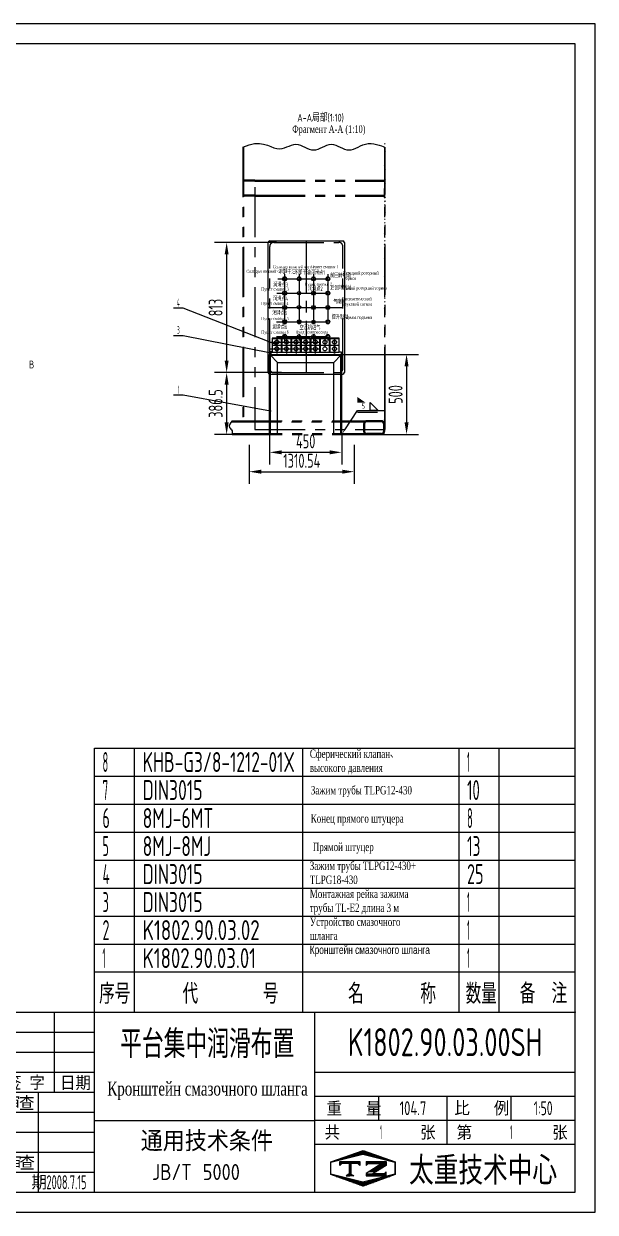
# Model space of a CAD drawing. Header units: millimetres. Extents: x 0 to 21000, y 0 to 14850.
# Drawn here: x 13867 to 21000, y 0 to 14850 of the extents above; entities that cross this region are included whole.
import ezdxf
from ezdxf.enums import TextEntityAlignment as Align

# ---------------------------------------------------------------- set-up
doc = ezdxf.new("R2010")
doc.units = ezdxf.units.MM
doc.header["$LTSCALE"] = 500
for name, pattern in [('F', [0.75, 0.5, -0.25]), ('G', [2, 1.25, -0.25, 0.25, -0.25]), ('K', [2.5, 1.25, -0.25, 0.25, -0.25, 0.25, -0.25])]:
    doc.linetypes.add(name, pattern=pattern)
for name, color, linetype in [('01', 7, 'Continuous'), ('02', 1, 'Continuous'), ('04', 2, 'F'), ('05', 4, 'G'), ('07', 6, 'K'), ('08', 1, 'Continuous'), ('11', 3, 'Continuous'), ('13', 3, 'Continuous'), ('THICK', 7, 'Continuous')]:
    doc.layers.add(name, color=color, linetype=linetype)
doc.styles.add('HZLIB', font='TXT', dxfattribs={"width": 0.8, "bigfont": 'hztxt.shx'})
doc.styles.get("Standard").update_dxf_attribs({"font": 'isocp', "width": 0.707, "bigfont": 'intecad.shx'})
doc.dimstyles.new('INTE', dxfattribs={"dimscale": 50, "dimtxt": 3.5, "dimasz": 3, "dimexe": 3, "dimexo": 0, "dimgap": 1, "dimtad": 1, "dimdsep": 46, "dimtxsty": 'Standard', "dimcen": 0, "dimclrd": 1, "dimclre": 1, "dimclrt": 3, "dimaunit": 1, "dimadec": 0, "dimazin": 0, "dimtfac": 1, "dimtmove": 0, "dimatfit": 0, "dimfxl": 1, "dimarcsym": 0})

# ---------------------------------------------------------------- blocks, each defined once
blk = doc.blocks.new('*D48')
at = {"layer": '08', "color": 1, "lineweight": -2}
for p, q in [((17082, 10491), (16249, 10491)), ((16399, 10341), (16399, 9868)), ((16936, 9718), (16249, 9718))]:
    blk.add_line(p, q, dxfattribs=at)
at = {"layer": '08', "color": 1}
for points in [[(16374, 10341), (16424, 10341), (16399, 10491)], [(16374, 9868), (16424, 9868), (16399, 9718)]]:
    blk.add_solid(points, dxfattribs=at)
at = {"layer": 'Defpoints', "color": 0}
for p in [(17082, 10491), (16399, 9718), (16936, 9718)]:
    blk.add_point(p, dxfattribs=at)
at = {"layer": '08', "color": 3, "insert": (16261, 10105), "char_height": 175, "attachment_point": 5, "rotation": 90}
blk.add_mtext('386.5', dxfattribs=at)
blk = doc.blocks.new('*D49')
at = {"layer": '08', "color": 1, "lineweight": -2}
for p, q in [((17020, 12117), (16249, 12117)), ((16399, 11967), (16399, 10641)), ((17082, 10491), (16249, 10491))]:
    blk.add_line(p, q, dxfattribs=at)
at = {"layer": '08', "color": 1}
for points in [[(16374, 11967), (16424, 11967), (16399, 12117)], [(16374, 10641), (16424, 10641), (16399, 10491)]]:
    blk.add_solid(points, dxfattribs=at)
at = {"layer": 'Defpoints', "color": 0}
for p in [(17020, 12117), (16399, 10491), (17082, 10491)]:
    blk.add_point(p, dxfattribs=at)
at = {"layer": '08', "color": 3, "insert": (16261, 11304), "char_height": 175, "attachment_point": 5, "rotation": 90}
blk.add_mtext('813', dxfattribs=at)
blk = doc.blocks.new('*D50')
at = {"layer": '08', "color": 1, "lineweight": -2}
for p, q in [((16681, 9589), (16681, 9103)), ((17992, 9589), (17992, 9103)), ((16831, 9253), (17842, 9253))]:
    blk.add_line(p, q, dxfattribs=at)
at = {"layer": '08', "color": 1}
for points in [[(16831, 9278), (16831, 9228), (16681, 9253)], [(17842, 9278), (17842, 9228), (17992, 9253)]]:
    blk.add_solid(points, dxfattribs=at)
at = {"layer": 'Defpoints', "color": 0}
for p in [(16681, 9589), (17992, 9589), (17992, 9253)]:
    blk.add_point(p, dxfattribs=at)
at = {"layer": '08', "color": 3, "insert": (17337, 9390), "char_height": 175, "attachment_point": 5}
blk.add_mtext('1310.54', dxfattribs=at)
blk = doc.blocks.new('*D53')
at = {"layer": '08', "color": 1, "lineweight": -2}
for p, q in [((17836, 10718), (18795, 10718)), ((18645, 10568), (18645, 9868)), ((17836, 9718), (18795, 9718))]:
    blk.add_line(p, q, dxfattribs=at)
at = {"layer": '08', "color": 1}
for points in [[(18620, 10568), (18670, 10568), (18645, 10718)], [(18620, 9868), (18670, 9868), (18645, 9718)]]:
    blk.add_solid(points, dxfattribs=at)
at = {"layer": 'Defpoints', "color": 0}
for p in [(17836, 10718), (17836, 9718), (18645, 9718)]:
    blk.add_point(p, dxfattribs=at)
at = {"layer": '08', "color": 3, "insert": (18508, 10218), "char_height": 175, "attachment_point": 5, "rotation": 90}
blk.add_mtext('500', dxfattribs=at)
blk = doc.blocks.new('*D54')
at = {"layer": '08', "color": 1, "lineweight": -2}
for p, q in [((16936, 9718), (16936, 9345)), ((17836, 9718), (17836, 9345)), ((17686, 9495), (17086, 9495))]:
    blk.add_line(p, q, dxfattribs=at)
at = {"layer": '08', "color": 1}
for points in [[(17086, 9520), (17086, 9470), (16936, 9495)], [(17686, 9520), (17686, 9470), (17836, 9495)]]:
    blk.add_solid(points, dxfattribs=at)
at = {"layer": 'Defpoints', "color": 0}
for p in [(16936, 9718), (17836, 9718), (16936, 9495)]:
    blk.add_point(p, dxfattribs=at)
at = {"layer": '08', "color": 3, "insert": (17386, 9633), "char_height": 175, "attachment_point": 5}
blk.add_mtext('450', dxfattribs=at)
blk = doc.blocks.new('*U55', base_point=(14268, 6689))
at = {"layer": '01'}
blk.add_lwpolyline([(14624, 7087), (14724, 6987), (14624, 6987)], close=True, dxfattribs=at)
blk.add_solid([(14464, 7157), (14564, 7087), (14464, 6987), (14464, 7087)], dxfattribs=at)
at = {"layer": '02'}
blk.add_lwpolyline([(14306, 6748), (14464, 6987), (14814, 6987)], dxfattribs=at)
blk.add_lwpolyline([(14268, 6689, 0, 16, 0), (14306, 6748, 16, 16, 0)], format="xyseb", dxfattribs=at)
at = {"layer": '04'}
blk.add_line((14464, 6966), (14814, 6966), dxfattribs=at)
at = {"layer": '13', "width": 0.707}
blk.add_text('5', height=70, dxfattribs=at).set_placement((14518, 7010))
blk = doc.blocks.new('*X58')
at = {"color": 0}
for p, q in [((122.34, 4.5), (123.72, 4.5)), ((122.82, 4.8), (123.24, 4.8))]:
    blk.add_line(p, q, dxfattribs=at)
blk = doc.blocks.new('*X57')
at = {"color": 0}
for p, q in [((120.53, 7.8), (125.53, 7.8)), ((120.53, 7.5), (125.53, 7.5)), ((120.53, 7.2), (120.79, 7.2)), ((125.27, 7.2), (125.53, 7.2))]:
    blk.add_line(p, q, dxfattribs=at)
blk = doc.blocks.new('*X56')
at = {"color": 0}
for p, q in [((121.52, 9), (123.12, 9)), ((122.38, 9.3), (124.32, 9.3)), ((123.24, 9.6), (125.52, 9.6)), ((124.1, 9.9), (128.52, 9.9)), ((124.97, 10.2), (127.67, 10.2)), ((125.83, 10.5), (126.82, 10.5)), ((127.02, 9.6), (129.37, 9.6)), ((128.22, 9.3), (130.22, 9.3)), ((129.42, 9), (131.07, 9)), ((118.22, 7.8), (118.32, 7.8)), ((118.22, 7.5), (118.27, 7.5)), ((118.22, 7.2), (118.27, 7.2)), ((118.22, 6.9), (118.27, 6.9)), ((118.22, 6.6), (118.27, 6.6)), ((118.22, 6.3), (118.27, 6.3)), ((118.22, 6), (118.27, 6)), ((118.94, 8.1), (119.52, 8.1)), ((119.8, 8.4), (120.72, 8.4)), ((120.66, 8.7), (121.92, 8.7)), ((130.62, 8.7), (131.92, 8.7)), ((131.82, 8.4), (132.77, 8.4)), ((133.02, 8.1), (133.62, 8.1)), ((134.22, 7.8), (134.32, 7.8)), ((134.27, 7.5), (134.32, 7.5)), ((134.27, 7.2), (134.32, 7.2)), ((134.27, 6.9), (134.32, 6.9)), ((134.27, 6.6), (134.32, 6.6)), ((134.27, 6.3), (134.32, 6.3)), ((134.27, 6), (134.32, 6)), ((118.22, 5.7), (118.27, 5.7)), ((118.22, 5.4), (118.27, 5.4)), ((118.22, 5.1), (118.27, 5.1)), ((118.22, 4.8), (118.27, 4.8)), ((118.79, 4.5), (119.42, 4.5)), ((119.61, 4.2), (120.62, 4.2)), ((120.43, 3.9), (121.82, 3.9)), ((121.26, 3.6), (123.02, 3.6)), ((122.08, 3.3), (124.22, 3.3)), ((122.91, 3), (125.42, 3)), ((127.12, 3), (129.7, 3)), ((128.32, 3.3), (130.51, 3.3)), ((129.52, 3.6), (131.32, 3.6)), ((130.72, 3.9), (132.14, 3.9)), ((131.92, 4.2), (132.95, 4.2)), ((133.12, 4.5), (133.76, 4.5)), ((134.27, 5.7), (134.32, 5.7)), ((134.27, 5.4), (134.32, 5.4)), ((134.27, 5.1), (134.32, 5.1)), ((134.27, 4.8), (134.32, 4.8)), ((123.73, 2.7), (128.89, 2.7)), ((124.55, 2.4), (128.07, 2.4)), ((125.38, 2.1), (127.26, 2.1)), ((126.2, 1.8), (126.45, 1.8))]:
    blk.add_line(p, q, dxfattribs=at)
blk = doc.blocks.new('*X59')
at = {"color": 0}
for p, q in [((127.06, 7.8), (132.06, 7.8)), ((127.06, 7.5), (132.06, 7.5)), ((127.06, 7.2), (127.32, 7.2)), ((128.77, 6), (130.57, 6)), ((129.23, 6.3), (131.04, 6.3)), ((129.7, 6.6), (131.51, 6.6)), ((130.16, 6.9), (131.98, 6.9)), ((130.62, 7.2), (132.06, 7.2)), ((127.84, 5.4), (129.64, 5.4)), ((128.3, 5.7), (130.1, 5.7))]:
    blk.add_line(p, q, dxfattribs=at)
blk = doc.blocks.new('*X60')
at = {"color": 0}
for p, q in [((127.06, 4.8), (132.06, 4.8)), ((127.06, 4.5), (132.06, 4.5)), ((131.84, 5.1), (132.06, 5.1))]:
    blk.add_line(p, q, dxfattribs=at)
blk = doc.blocks.new('headb')
at = {"layer": 'THICK'}
for p, q in [((-180, 45), (-180, 0)), ((-180, 45), (0, 45)), ((-172, 44.98), (-172, 45)), ((-172, 25), (-172, 45)), ((-164, 0), (-164, 45)), ((-144, 25), (-144, 45)), ((-130, 25), (-130, 45)), ((-120, 0), (-120, 45)), ((-65, 0), (-65, 45)), ((0, 0), (0, 45)), ((-180, 30), (-120, 30)), ((-65, 30), (0, 30)), ((-180, 25), (-120, 25)), ((-150, 0), (-150, 25)), ((-134, 0), (-134, 25)), ((-65, 24), (0, 24)), ((-49, 18), (-49, 24)), ((-32, 12), (-32, 24)), ((-16, 18), (-16, 24)), ((-120, 17.93), (-65, 17.93)), ((-65, 18), (0, 18)), ((-65, 12), (0, 12)), ((-180, 0), (0, 0))]:
    blk.add_line(p, q, dxfattribs=at)
at = {"layer": 'THICK', "color": 3}
for p, q in [((-180, 40), (-120, 40)), ((-180, 35), (-120, 35)), ((-180, 20), (-120, 20)), ((-180, 15), (-120, 15)), ((-180, 10), (-120, 10)), ((-61.04, 7.61), (-52.93, 10.43)), ((-60.99, 7.54), (-52.99, 9.54)), ((-52.99, 9.54), (-44.99, 7.54)), ((-52.93, 10.43), (-44.93, 7.61)), ((-61.04, 4.46), (-61.04, 7.61)), ((-60.99, 4.54), (-60.99, 7.54)), ((-58.73, 6.7), (-58.73, 7.7)), ((-58.73, 7.7), (-53.73, 7.7)), ((-58.23, 7.2), (-58.73, 6.7)), ((-54.23, 7.2), (-58.23, 7.2)), ((-56.45, 7.2), (-56.45, 4.46)), ((-56.23, 7.2), (-56.23, 4.46)), ((-55.98, 7.2), (-55.98, 4.46)), ((-53.73, 6.7), (-54.23, 7.2)), ((-53.73, 7.7), (-53.73, 6.7)), ((-52.2, 7.7), (-52.2, 6.7)), ((-52.2, 7.7), (-47.2, 7.7)), ((-52.2, 6.7), (-51.7, 7.2)), ((-48.26, 7.2), (-52.2, 4.65)), ((-51.7, 7.2), (-48.26, 7.2)), ((-47.2, 6.71), (-49.76, 5.07)), ((-47.2, 7.7), (-47.2, 6.7)), ((-44.99, 7.54), (-44.99, 4.54)), ((-44.93, 7.61), (-44.93, 4.46)), ((-180, 5), (-120, 5)), ((-52.93, 1.51), (-61.04, 4.46)), ((-52.99, 2.54), (-60.99, 4.54)), ((-56.23, 4.69), (-57.2, 4.08)), ((-57.2, 4.08), (-56.23, 4.08)), ((-56.23, 4.69), (-55.26, 4.08)), ((-55.26, 4.08), (-56.23, 4.08)), ((-44.99, 4.54), (-52.99, 2.54)), ((-44.93, 4.46), (-52.93, 1.51)), ((-52.2, 4.65), (-52.2, 4.08)), ((-52.2, 4.08), (-47.2, 4.08)), ((-49.76, 5.07), (-50.52, 4.58)), ((-47.7, 4.58), (-50.52, 4.58)), ((-47.2, 5.08), (-47.7, 4.58)), ((-47.2, 4.08), (-47.2, 5.08))]:
    blk.add_line(p, q, dxfattribs=at)
for name in ['*X56', '*X57', '*X59', '*X58', '*X60']:
    blk.add_blockref(name, (-179.26, -0.24), dxfattribs=at)
at = {"insert": (-161.72, 24.32), "char_height": 3.5, "width": 10.6801, "attachment_point": 1}
blk.add_mtext('张永明', dxfattribs=at)
at = {"layer": 'THICK', "color": 3}
for s, height, p in [('标记', 3.5, (-175.84, 27.44)), ('处数', 3.5, (-167.69, 27.44)), ('文', 3.5, (-160.55, 27.69)), ('件', 3.5, (-153.97, 27.57)), ('号', 3.5, (-147.27, 27.57)), ('日期', 3.5, (-124.75, 27.41)), ('工', 3.5, (-147.58, 22.5)), ('艺', 3.5, (-144.03, 22.5)), ('审', 3.5, (-140.42, 22.5)), ('查', 3.5, (-136.94, 22.36)), ('通用技术条件', 5, (-91.97, 12.99)), ('共          张', 3.5, (-48.72, 15.02)), ('第          张', 3.5, (-15.74, 15.02)), ('标', 3.5, (-147.32, 7.46)), ('准', 3.5, (-143.65, 7.46)), ('审', 3.5, (-140.04, 7.46)), ('查', 3.5, (-136.84, 7.46)), ('所', 3.5, (-177.7, 2.53)), ('长', 3.5, (-167.02, 2.21))]:
    blk.add_text(s, height=height, dxfattribs=at).set_placement(p, align=Align.MIDDLE)
for s, p in [('签 字', (-142.1, 25.56)), ('设     计', (-179.18, 20.57)), ('重   量', (-62.07, 19.09)), ('比   例', (-30.16, 19.17)), ('校     核', (-179.36, 15.59)), ('主任设计', (-179.87, 10.5)), ('审     查', (-179.54, 5.64)), ('日     期', (-149.6, 0.66))]:
    blk.add_text(s, height=3.5, dxfattribs=at).set_placement(p)
at = {"layer": 'THICK', "color": 3, "width": 0.8}
blk.add_text('太重技术中心', height=7, dxfattribs=at).set_placement((-41.48, 1.9))
at = {"layer": 'THICK', "color": 3, "style": 'HZLIB', "width": 0.8}
blk.add_text('JB/T 5000', height=4, dxfattribs=at).set_placement((-105.63, 3.05))
blk = doc.blocks.new('*U63')
at = {"layer": '01'}
for points in [[(415, 292), (25, 292)], [(415, 5), (415, 292)], [(25, 5), (415, 5)]]:
    blk.add_lwpolyline(points, dxfattribs=at)
at = {"layer": '02'}
for points in [[(420, 297), (0, 297)], [(420, 0), (420, 297)], [(0, 0), (420, 0)]]:
    blk.add_lwpolyline(points, dxfattribs=at)
blk = doc.blocks.new('*U64', base_point=(359.89, 98.08))
at = {"layer": '01'}
blk.add_line((239.89, 98.08), (239.89, 108.08), dxfattribs=at)
at = {"layer": '01', "color": 7}
for p, q in [((249.89, 98.08), (249.89, 108.08)), ((291.89, 98.08), (291.89, 108.08)), ((330.89, 98.08), (330.89, 108.08)), ((340.89, 98.08), (340.89, 108.08))]:
    blk.add_line(p, q, dxfattribs=at)
at = {"layer": 'THICK'}
for p, q in [((359.89, 108.08), (239.89, 108.08)), ((359.89, 98.08), (359.89, 108.08)), ((239.89, 98.08), (359.89, 98.08))]:
    blk.add_line(p, q, dxfattribs=at)
at = {"layer": '11', "width": 0.707}
for s, p in [('序号', (241.04, 100.17)), ('代        号', (261.87, 100.19)), ('名       称', (303.2, 100.18)), (' 数量', (330.53, 100.17)), ('备  注', (346.06, 100.24))]:
    blk.add_text(s, height=5, dxfattribs=at).set_placement(p)
blk = doc.blocks.new('*U65')
at = {"layer": '01'}
for p, q in [((0, -350), (0, 0)), ((6000, -350), (6000, 0))]:
    blk.add_line(p, q, dxfattribs=at)
at = {"layer": '02'}
for p, q in [((0, 0), (500, 0)), ((500, -350), (500, 0)), ((500, 0), (2600, 0)), ((2600, -350), (2600, 0)), ((2600, 0), (4550, 0)), ((4550, -350), (4550, 0)), ((4550, 0), (5050, 0)), ((5050, -350), (5050, 0)), ((5050, 0), (6000, 0))]:
    blk.add_line(p, q, dxfattribs=at)
blk = doc.blocks.new('*U66')
at = {"layer": '01'}
for p, q in [((0, -350), (0, 0)), ((6000, -350), (6000, 0))]:
    blk.add_line(p, q, dxfattribs=at)
at = {"layer": '02'}
for p, q in [((0, 0), (500, 0)), ((500, -350), (500, 0)), ((500, 0), (2600, 0)), ((2600, -350), (2600, 0)), ((2600, 0), (4550, 0)), ((4550, -350), (4550, 0)), ((4550, 0), (5050, 0)), ((5050, -350), (5050, 0)), ((5050, 0), (6000, 0))]:
    blk.add_line(p, q, dxfattribs=at)
blk = doc.blocks.new('*U67')
at = {"layer": '01'}
for p, q in [((0, -350), (0, 0)), ((6000, -350), (6000, 0))]:
    blk.add_line(p, q, dxfattribs=at)
at = {"layer": '02'}
for p, q in [((0, 0), (500, 0)), ((500, -350), (500, 0)), ((500, 0), (2600, 0)), ((2600, -350), (2600, 0)), ((2600, 0), (4550, 0)), ((4550, -350), (4550, 0)), ((4550, 0), (5050, 0)), ((5050, -350), (5050, 0)), ((5050, 0), (6000, 0))]:
    blk.add_line(p, q, dxfattribs=at)
blk = doc.blocks.new('*U68')
at = {"layer": '01'}
for p, q in [((0, -350), (0, 0)), ((6000, -350), (6000, 0))]:
    blk.add_line(p, q, dxfattribs=at)
at = {"layer": '02'}
for p, q in [((0, 0), (500, 0)), ((500, -350), (500, 0)), ((500, 0), (2600, 0)), ((2600, -350), (2600, 0)), ((2600, 0), (4550, 0)), ((4550, -350), (4550, 0)), ((4550, 0), (5050, 0)), ((5050, -350), (5050, 0)), ((5050, 0), (6000, 0))]:
    blk.add_line(p, q, dxfattribs=at)
blk = doc.blocks.new('*U69')
at = {"layer": '01'}
for p, q in [((0, -350), (0, 0)), ((6000, -350), (6000, 0))]:
    blk.add_line(p, q, dxfattribs=at)
at = {"layer": '02'}
for p, q in [((0, 0), (500, 0)), ((500, -350), (500, 0)), ((500, 0), (2600, 0)), ((2600, -350), (2600, 0)), ((2600, 0), (4550, 0)), ((4550, -350), (4550, 0)), ((4550, 0), (5050, 0)), ((5050, -350), (5050, 0)), ((5050, 0), (6000, 0))]:
    blk.add_line(p, q, dxfattribs=at)
blk = doc.blocks.new('*U70')
at = {"layer": '01'}
for p, q in [((0, -350), (0, 0)), ((6000, -350), (6000, 0))]:
    blk.add_line(p, q, dxfattribs=at)
at = {"layer": '02'}
for p, q in [((0, 0), (500, 0)), ((500, -350), (500, 0)), ((500, 0), (2600, 0)), ((2600, -350), (2600, 0)), ((2600, 0), (4550, 0)), ((4550, -350), (4550, 0)), ((4550, 0), (5050, 0)), ((5050, -350), (5050, 0)), ((5050, 0), (6000, 0))]:
    blk.add_line(p, q, dxfattribs=at)
blk = doc.blocks.new('*U71')
at = {"layer": '01'}
for p, q in [((0, -350), (0, 0)), ((6000, -350), (6000, 0))]:
    blk.add_line(p, q, dxfattribs=at)
at = {"layer": '02'}
for p, q in [((0, 0), (500, 0)), ((500, -350), (500, 0)), ((500, 0), (2600, 0)), ((2600, -350), (2600, 0)), ((2600, 0), (4550, 0)), ((4550, -350), (4550, 0)), ((4550, 0), (5050, 0)), ((5050, -350), (5050, 0)), ((5050, 0), (6000, 0))]:
    blk.add_line(p, q, dxfattribs=at)
blk = doc.blocks.new('*U72')
at = {"layer": '01'}
for p, q in [((0, -350), (0, 0)), ((0, 0), (500, 0)), ((500, 0), (2600, 0)), ((2600, 0), (4550, 0)), ((4550, 0), (5050, 0)), ((5050, 0), (6000, 0)), ((6000, -350), (6000, 0))]:
    blk.add_line(p, q, dxfattribs=at)
at = {"layer": '02'}
for p, q in [((500, -350), (500, 0)), ((2600, -350), (2600, 0)), ((4550, -350), (4550, 0)), ((5050, -350), (5050, 0))]:
    blk.add_line(p, q, dxfattribs=at)

msp = doc.modelspace()

# ---------------------------------------------------------------- hatches: boundary and pattern name
at = {"layer": '02'}
h = msp.add_hatch(dxfattribs=at)
h.set_pattern_fill('ANSI31', color=256, scale=10, angle=90, style=0)
h.set_pattern_definition([(135, (-36554.888, 1287.484), (-22.45064, -22.45064), [])])
h.paths.add_polyline_path([(18378.392, 12141.954), (18369.392, 12141.281), (18369.392, 11263.358), (18378.392, 11263.358)])
at = {"layer": '07', "linetype": 'K'}
h = msp.add_hatch(dxfattribs=at)
h.set_pattern_fill('ANSI31', color=6, scale=10, angle=90, style=0)
h.set_pattern_definition([(135, (-36554.888, 1285.884), (-22.45064, -22.45064), [])])
h.paths.add_polyline_path([(18378.392, 13382.937), (18369.392, 13382.264), (18369.392, 12139.681), (18378.392, 12140.354)])
h = msp.add_hatch(dxfattribs=at)
h.set_pattern_fill('ANSI31', color=6, scale=10, angle=90, style=0)
h.set_pattern_definition([(135, (-36554.888, 209.23), (-22.45064, -22.45064), [])])
h.paths.add_polyline_path([(18378.392, 13303.324), (18370.49, 13307.013), (18369.392, 13307.49), (18369.392, 12305.61), (18378.392, 12306.283)])
h = msp.add_hatch(dxfattribs=at)
h.set_pattern_fill('ANSI31', color=6, scale=10, angle=90, style=0)
h.set_pattern_definition([(135, (-24059.03, 1287.484), (-22.45064, -22.45064), [])])
h.paths.add_polyline_path([(18378.392, 10247.646), (18369.396, 10247.646, 0.00721361), (18369.392, 10247.358), (18369.392, 9870.358), (18378.392, 9870.358)])
h.paths.add_polyline_path([(18378.392, 9870.358), (18369.392, 9870.358), (18369.392, 9781.358), (18378.392, 9781.358)])
h = msp.add_hatch(dxfattribs=at)
h.set_pattern_fill('LINE', color=6, scale=6, angle=45, style=0)
h.set_pattern_definition([(45, (6635.707, 3938.305), (-13.470384, 13.470384), [])])
h.paths.add_polyline_path([(18333.392, 9888.358), (18145.392, 9888.358, 0.414213562), (18109.392, 9852.358), (18109.392, 9781.358), (18121.392, 9781.358), (18121.392, 9852.358, -0.414213562), (18145.392, 9876.358), (18333.392, 9876.358, -0.414213562), (18357.392, 9852.358), (18357.392, 9781.358), (18369.392, 9781.358), (18369.392, 9852.358, 0.213421765), (18357.392, 9879.191, 0.184483088)])
h.paths.add_polyline_path([(18369.385, 9753.677), (18369.392, 9781.358), (18357.392, 9781.358), (18357.392, 9754.358, -0.414213562), (18333.392, 9730.358), (18145.392, 9730.358), (18118.559, 9730.358, 0.213421765), (18145.392, 9718.358), (18333.392, 9718.358, 0.184483088), (18357.392, 9727.525, 0.208481808)])
h.paths.add_polyline_path([(18121.392, 9781.358), (18109.392, 9781.358), (18109.392, 9754.358, 0.184483088), (18118.559, 9730.358), (18145.392, 9730.358, -0.414213562), (18121.392, 9754.358)])

# ---------------------------------------------------------------- linework, layer by layer
msp.add_line((16600.392, 9888.358), (16752.392, 9888.358))
at = {"layer": '01'}
for p, q in [((16917.392, 10492.358), (16917.392, 12116.358)), ((17869.392, 12116.358), (17869.392, 10492.358)), ((16936.392, 11304.358), (17850.392, 11304.358)), ((16935.585, 10718.358), (17835.585, 10718.358)), ((16935.585, 9718.358), (16935.585, 10718.358)), ((16945.585, 10708.358), (17825.585, 10708.358)), ((16945.585, 9718.358), (16945.585, 10708.358)), ((16945.585, 10708.358), (17035.585, 10618.358)), ((17735.585, 10618.358), (17825.585, 10708.358)), ((17825.585, 9718.358), (17825.585, 10708.358)), ((17835.585, 9718.358), (17835.585, 10718.358)), ((17035.585, 10618.358), (17735.585, 10618.358)), ((17035.585, 9718.358), (17035.585, 10618.358)), ((17735.585, 9718.358), (17735.585, 10618.358)), ((16935.585, 9718.358), (17035.585, 9718.358)), ((17735.585, 9718.358), (17835.585, 9718.358))]:
    msp.add_line(p, q, dxfattribs=at)
at = {"layer": '01', "color": 7, "linetype": 'Continuous'}
for p, q in [((16937.392, 12136.358), (17849.392, 12136.358)), ((16968.585, 10920.358), (16968.585, 10830.358)), ((17082.585, 10920.358), (16968.585, 10920.358)), ((17082.585, 10914.358), (16968.585, 10914.358)), ((17025.585, 10920.358), (17025.585, 10815.636)), ((17082.585, 10830.358), (17082.585, 10920.358)), ((17202.585, 10920.358), (17088.585, 10920.358)), ((17088.585, 10920.358), (17088.585, 10830.358)), ((17202.585, 10914.358), (17088.585, 10914.358)), ((17145.585, 10920.358), (17145.585, 10815.636)), ((17202.585, 10830.358), (17202.585, 10920.358)), ((17322.585, 10920.358), (17208.585, 10920.358)), ((17208.585, 10920.358), (17208.585, 10830.358)), ((17322.585, 10914.358), (17208.585, 10914.358)), ((17265.585, 10920.358), (17265.585, 10815.636)), ((17322.585, 10830.358), (17322.585, 10920.358)), ((17442.585, 10920.358), (17328.585, 10920.358)), ((17328.585, 10920.358), (17328.585, 10830.358)), ((17442.585, 10914.358), (17328.585, 10914.358)), ((17385.585, 10920.358), (17385.585, 10815.636)), ((17442.585, 10830.358), (17442.585, 10920.358)), ((17562.585, 10920.358), (17448.585, 10920.358)), ((17448.585, 10920.358), (17448.585, 10830.358)), ((17562.585, 10914.358), (17448.585, 10914.358)), ((17505.585, 10920.358), (17505.585, 10815.636)), ((17562.585, 10830.358), (17562.585, 10920.358)), ((17682.585, 10920.358), (17568.585, 10920.358)), ((17568.585, 10920.358), (17568.585, 10830.358)), ((17682.585, 10914.358), (17568.585, 10914.358)), ((17625.585, 10920.358), (17625.585, 10815.636)), ((17682.585, 10830.358), (17682.585, 10920.358)), ((17802.585, 10920.358), (17688.585, 10920.358)), ((17688.585, 10920.358), (17688.585, 10830.358)), ((17802.585, 10914.358), (17688.585, 10914.358)), ((17745.585, 10920.358), (17745.585, 10815.636)), ((17745.585, 10731.636), (17745.585, 10893.064)), ((17802.585, 10830.358), (17802.585, 10920.358)), ((16938.585, 10746.358), (17592.585, 10746.358)), ((16938.585, 10746.358), (16938.585, 10718.358)), ((16938.585, 10718.358), (17832.585, 10718.358)), ((16968.585, 10836.358), (16968.585, 10746.358)), ((17082.585, 10830.358), (16968.585, 10830.358)), ((16968.585, 10746.358), (17082.585, 10746.358)), ((17025.585, 10836.358), (17025.585, 10731.636)), ((17082.585, 10746.358), (17082.585, 10836.358)), ((17088.585, 10836.358), (17088.585, 10746.358)), ((17202.585, 10830.358), (17088.585, 10830.358)), ((17088.585, 10746.358), (17202.585, 10746.358)), ((17145.585, 10836.358), (17145.585, 10731.636)), ((17202.585, 10746.358), (17202.585, 10836.358)), ((17208.585, 10836.358), (17208.585, 10746.358)), ((17322.585, 10830.358), (17208.585, 10830.358)), ((17208.585, 10746.358), (17322.585, 10746.358)), ((17265.585, 10836.358), (17265.585, 10731.636)), ((17322.585, 10746.358), (17322.585, 10836.358)), ((17328.585, 10836.358), (17328.585, 10746.358)), ((17442.585, 10830.358), (17328.585, 10830.358)), ((17328.585, 10746.358), (17442.585, 10746.358)), ((17385.585, 10836.358), (17385.585, 10731.636)), ((17442.585, 10746.358), (17442.585, 10836.358)), ((17448.585, 10836.358), (17448.585, 10746.358)), ((17562.585, 10830.358), (17448.585, 10830.358)), ((17448.585, 10746.358), (17562.585, 10746.358)), ((17505.585, 10836.358), (17505.585, 10731.636)), ((17562.585, 10746.358), (17562.585, 10836.358)), ((17568.585, 10836.358), (17568.585, 10746.358)), ((17682.585, 10830.358), (17568.585, 10830.358)), ((17568.585, 10746.358), (17682.585, 10746.358)), ((17682.585, 10746.358), (17682.585, 10836.358)), ((17688.585, 10836.358), (17688.585, 10746.358)), ((17688.585, 10746.358), (17802.585, 10746.358)), ((17745.585, 10836.358), (17745.585, 10731.636)), ((17802.585, 10746.358), (17802.585, 10836.358)), ((17832.585, 10746.358), (17802.585, 10746.358)), ((17832.585, 10718.358), (17832.585, 10746.358)), ((16937.392, 10472.358), (17849.392, 10472.358))]:
    msp.add_line(p, q, dxfattribs=at)
at = {"layer": '01'}
for points in [[(17136.093, 11686.358), (17148.795, 11664.358), (17136.093, 11642.358), (17110.69, 11642.358), (17097.988, 11664.358), (17110.69, 11686.358)], [(17316.093, 11686.358), (17328.795, 11664.358), (17316.093, 11642.358), (17290.69, 11642.358), (17277.988, 11664.358), (17290.69, 11686.358)], [(17496.093, 11686.358), (17508.795, 11664.358), (17496.093, 11642.358), (17470.69, 11642.358), (17457.988, 11664.358), (17470.69, 11686.358)], [(17676.093, 11686.358), (17688.795, 11664.358), (17676.093, 11642.358), (17650.69, 11642.358), (17637.988, 11664.358), (17650.69, 11686.358)], [(17136.093, 11506.358), (17148.795, 11484.358), (17136.093, 11462.358), (17110.69, 11462.358), (17097.988, 11484.358), (17110.69, 11506.358)], [(17496.093, 11506.358), (17508.795, 11484.358), (17496.093, 11462.358), (17470.69, 11462.358), (17457.988, 11484.358), (17470.69, 11506.358)], [(17676.093, 11506.358), (17688.795, 11484.358), (17676.093, 11462.358), (17650.69, 11462.358), (17637.988, 11484.358), (17650.69, 11506.358)], [(17136.093, 11326.358), (17148.795, 11304.358), (17136.093, 11282.358), (17110.69, 11282.358), (17097.988, 11304.358), (17110.69, 11326.358)], [(17496.093, 11326.358), (17508.795, 11304.358), (17496.093, 11282.358), (17470.69, 11282.358), (17457.988, 11304.358), (17470.69, 11326.358)], [(17676.093, 11326.358), (17688.795, 11304.358), (17676.093, 11282.358), (17650.69, 11282.358), (17637.988, 11304.358), (17650.69, 11326.358)], [(17136.093, 11146.358), (17148.795, 11124.358), (17136.093, 11102.358), (17110.69, 11102.358), (17097.988, 11124.358), (17110.69, 11146.358)], [(17316.093, 11146.358), (17328.795, 11124.358), (17316.093, 11102.358), (17290.69, 11102.358), (17277.988, 11124.358), (17290.69, 11146.358)], [(17676.093, 11146.358), (17688.795, 11124.358), (17676.093, 11102.358), (17650.69, 11102.358), (17637.988, 11124.358), (17650.69, 11146.358)], [(17136.093, 10966.358), (17148.795, 10944.358), (17136.093, 10922.358), (17110.69, 10922.358), (17097.988, 10944.358), (17110.69, 10966.358)], [(17676.093, 10966.358), (17688.795, 10944.358), (17676.093, 10922.358), (17650.69, 10922.358), (17637.988, 10944.358), (17650.69, 10966.358)]]:
    msp.add_lwpolyline(points, close=True, dxfattribs=at)
for centre in [(17123.392, 11664.358), (17303.392, 11664.358), (17483.392, 11664.358), (17663.392, 11664.358), (17123.392, 11484.358), (17303.392, 11484.358), (17483.392, 11484.358), (17663.392, 11484.358), (17123.392, 11304.358), (17303.392, 11307.358), (17483.392, 11304.358), (17663.392, 11304.358), (17123.392, 11124.358), (17303.392, 11124.358), (17483.392, 11124.358), (17663.392, 11124.358), (17123.392, 10944.358), (17303.392, 10944.358), (17483.392, 10944.358), (17663.392, 10944.358)]:
    msp.add_circle(centre, 22, dxfattribs=at)
at = {"layer": '01', "color": 7, "linetype": 'Continuous'}
for centre in [(17025.585, 10872.358), (17145.585, 10872.358), (17265.585, 10872.358), (17385.585, 10872.358), (17505.585, 10872.358), (17625.585, 10872.358), (17745.585, 10872.358), (17025.585, 10788.358), (17145.585, 10788.358), (17265.585, 10788.358), (17385.585, 10788.358), (17505.585, 10788.358), (17625.585, 10788.358), (17745.585, 10788.358)]:
    msp.add_circle(centre, 25, dxfattribs=at)
at = {"layer": '01'}
for centre, start, end in [((16937.392, 12116.358), 90, 180), ((17849.392, 12116.358), 0, 90), ((16937.392, 10492.358), 180, 270), ((17849.392, 10492.358), 270, 0)]:
    msp.add_arc(centre, 20, start, end, dxfattribs=at)
msp.add_point((20750, 2500), dxfattribs=at)
at = {"layer": '02'}
for p, q in [((15858.266, 11296.847), (15734.266, 11296.847)), ((17025.585, 10836.358), (15858.266, 11296.847)), ((15858.266, 10952.771), (15734.266, 10952.771)), ((16953.396, 10735.839), (15858.266, 10952.771)), ((15858.266, 10208.722), (15734.266, 10208.722)), ((16945.585, 10008.094), (15858.266, 10208.722))]:
    msp.add_line(p, q, dxfattribs=at)
msp.add_lwpolyline([(16600.392, 13308.644), (16678.311, 13339.083), (16746.944, 13353.145), (16807.372, 13354.355), (16860.674, 13346.235), (16907.93, 13332.311), (16950.218, 13316.107), (16988.62, 13301.146), (17024.214, 13290.954), (17057.937, 13288.155), (17090.149, 13291.783), (17121.065, 13299.972), (17150.901, 13310.855), (17179.873, 13322.568), (17208.197, 13333.244), (17236.09, 13341.018), (17263.767, 13344.024), (17291.407, 13340.983), (17319.048, 13332.968), (17346.688, 13321.635), (17374.329, 13308.644), (17401.97, 13295.653), (17429.61, 13284.32), (17457.251, 13276.304), (17484.892, 13273.264), (17512.532, 13276.304), (17540.173, 13284.32), (17567.813, 13295.653), (17595.454, 13308.644), (17623.095, 13321.635), (17650.735, 13332.968), (17678.376, 13340.983), (17706.017, 13344.024), (17733.657, 13340.983), (17761.298, 13332.968), (17788.938, 13321.635), (17816.579, 13308.644), (17844.22, 13295.653), (17871.86, 13284.32), (17899.501, 13276.304), (17927.142, 13273.264), (17954.818, 13276.322), (17982.711, 13284.458), (18011.035, 13296.119), (18040.007, 13309.75), (18069.843, 13323.794), (18100.759, 13336.699), (18132.971, 13346.909), (18166.694, 13352.869), (18201.874, 13353.5), (18237.375, 13349.623), (18271.792, 13342.535), (18303.718, 13333.533), (18331.747, 13323.914), (18354.473, 13314.975), (18370.49, 13308.013), (18378.392, 13304.324)], dxfattribs=at)
msp.add_spline([(16466.208, 9888.358), (16434.803, 9807.143), (16466.208, 9763.205), (16467.464, 9744.374), (16467.464, 9718.358)], degree=3, dxfattribs=at)
at = {"layer": '04', "color": 2, "linetype": 'F'}
msp.add_line((16752.392, 9888.358), (16752.392, 9781.358), dxfattribs=at)
at = {"layer": '05', "color": 4, "linetype": 'G'}
for p, q in [((17393.392, 12136.358), (17393.392, 10472.358)), ((17393.392, 12117.358), (17393.392, 10491.358)), ((17039.708, 11664.358), (17719.392, 11664.358)), ((17123.392, 11720.358), (17123.392, 10894.358)), ((17303.392, 11720.358), (17303.392, 10894.358)), ((17483.392, 11720.358), (17483.392, 10894.358)), ((17663.392, 11720.358), (17663.392, 10894.358)), ((17027.206, 11484.358), (17719.392, 11484.358)), ((16917.392, 11304.358), (17869.392, 11304.358)), ((17023.039, 11304.358), (17719.392, 11304.358)), ((17023.039, 11124.358), (17719.392, 11124.358)), ((16936.105, 10872.358), (17605.012, 10872.358)), ((17023.039, 10944.358), (17719.392, 10944.358)), ((16936.105, 10788.358), (17605.012, 10788.358)), ((17802.585, 10830.358), (17688.585, 10830.358))]:
    msp.add_line(p, q, dxfattribs=at)
at = {"layer": '07', "color": 6, "linetype": 'K'}
for p, q in [((16600.392, 13308.644), (16600.392, 9888.358)), ((16609.392, 13312.16), (16609.392, 9888.358)), ((18369.392, 13308.644), (18369.392, 10224.58)), ((18378.392, 10214.63), (18378.392, 13304.324)), ((16752.392, 12896.373), (16609.392, 12896.373)), ((16752.392, 12884.373), (16609.392, 12884.373)), ((16752.392, 12896.373), (18369.392, 12896.373)), ((16752.392, 12884.373), (18369.392, 12884.373)), ((16752.392, 12808.373), (16752.392, 9888.358)), ((18369.392, 12808.373), (18369.392, 12696.373)), ((18369.392, 12681.104), (18369.392, 12793.104)), ((16752.392, 12708.373), (16609.392, 12708.373)), ((16752.392, 12696.373), (16609.392, 12696.373)), ((16752.392, 12708.373), (18369.392, 12708.373)), ((16752.392, 12696.373), (18369.392, 12696.373)), ((16936.392, 10541.358), (16936.392, 12067.358)), ((16986.392, 12117.358), (17800.392, 12117.358)), ((17850.392, 10541.358), (17850.392, 12067.358)), ((16986.392, 10491.358), (17800.392, 10491.358)), ((18369.392, 10247.646), (18369.392, 9870.358)), ((18378.392, 9781.358), (18378.392, 10257.308)), ((16457.392, 9876.358), (18118.559, 9876.358)), ((16466.208, 9888.358), (18145.392, 9888.358)), ((18109.392, 9852.358), (18109.392, 9754.358)), ((18121.392, 9852.358), (18121.392, 9754.358)), ((18333.392, 9888.358), (18145.392, 9888.358)), ((18333.392, 9876.358), (18145.392, 9876.358)), ((18357.392, 9852.358), (18357.392, 9781.358)), ((18369.392, 9781.358), (18369.392, 9870.358)), ((18369.392, 9870.358), (18369.392, 9781.358)), ((18369.392, 9852.358), (18369.392, 9781.358)), ((18369.392, 9852.358), (18369.392, 9754.358)), ((16467.378, 9730.358), (18145.392, 9730.358)), ((16467.464, 9718.358), (18145.392, 9718.358)), ((16467.464, 9718.358), (18333.392, 9718.358)), ((16752.392, 9781.358), (18369.392, 9781.358)), ((18333.392, 9730.358), (18145.392, 9730.358)), ((18333.392, 9718.358), (18145.392, 9718.358)), ((18357.392, 9781.358), (18357.392, 9754.442)), ((18369.385, 9753.677), (18369.392, 9781.358)), ((18369.392, 9781.358), (18369.392, 9754.358)), ((18369.392, 9781.358), (18378.392, 9781.358)), ((18378.392, 9781.358), (18369.392, 9781.358))]:
    msp.add_line(p, q, dxfattribs=at)
for centre, radius, start, end in [((16986.392, 12067.358), 50, 90, 180), ((17800.392, 12067.358), 50, 0, 90), ((16986.392, 10541.358), 50, 180, 270), ((17800.392, 10541.358), 50, 270, 0), ((18145.392, 9852.358), 36, 90, 180), ((18145.392, 9852.358), 24, 90, 180), ((18333.392, 9852.358), 36, 48.1896851, 90), ((18333.392, 9852.358), 24, 0, 90), ((18333.392, 9852.358), 36, 0, 48.1896851), ((18145.392, 9754.358), 36, 180, 270), ((18145.392, 9754.358), 24, 180, 270), ((18333.392, 9754.358), 24, 270, 0), ((18333.392, 9754.358), 36, 270, 311.8103149), ((18333.392, 9754.358), 36, 311.8103149, 0)]:
    msp.add_arc(centre, radius, start, end, dxfattribs=at)

# ---------------------------------------------------------------- block references
at = {"xscale": 50, "yscale": 50, "zscale": 50}
for name, p in [('*U64', (20750, 2500)), ('headb', (20750, 250))]:
    msp.add_blockref(name, p, dxfattribs=at)
at = {"layer": '01', "xscale": 50, "yscale": 50, "zscale": 50}
msp.add_blockref('*U63', (0, 0), dxfattribs=at)
at = {"layer": '01'}
for name, p in [('*U55', (17835.585, 9718.358)), ('*U72', (14750, 5800)), ('*U71', (14750, 5450)), ('*U70', (14750, 5100)), ('*U69', (14750, 4750)), ('*U68', (14750, 4400)), ('*U67', (14750, 4050)), ('*U66', (14750, 3700)), ('*U65', (14750, 3350))]:
    msp.add_blockref(name, p, dxfattribs=at)

# ---------------------------------------------------------------- texts
at = {"layer": '01', "color": 3, "attachment_point": 1}
for s, insert, char_height, width in [('{\\fTimes New Roman|b0|i0|c204|p18;Фрагмент А-А (1:10)}', (17217.326, 13582.137), 95, 895.62923), ('{\\fTimes New Roman|b0|i0|c204|p18;Солидол нижней части}', (16645.819, 11775.524), 40, 567.09831), ('{\\fTimes New Roman|b0|i0|c204|p18;Солидол нижней части}', (16974.449, 11832.238), 40, 567.09831), ('{\\fTimes New Roman|b0|i0|c204|p18;Пункт смазки 1}', (17453.252, 11833.46), 40, 567.09831), ('{\\fTimes New Roman|b0|i0|c204|p18;Передний роторный\\fTimes New Roman|b0|i0|c238|p18;\\P\\fTimes New Roman|b0|i0|c204|p18; тормоз}', (17848.971, 11755.57), 40, 567.09831), ('{\\fTimes New Roman|b0|i0|c204|p18;Пункт смазки \\fTimes New Roman|b0|i0|c238|p18;2}', (17370.702, 11616.432), 40, 567.09831), ('{\\fTimes New Roman|b0|i0|c204|p18;Пункт смазки \\fTimes New Roman|b0|i0|c238|p18;3}', (16830.532, 11555.262), 40, 567.09831), ('{\\fTimes New Roman|b0|i0|c204|p18;Пневматический\\fTimes New Roman|b0|i0|c238|p18;\\P\\fTimes New Roman|b0|i0|c204|p18; звуковой сигнал}', (17838.374, 11435.324), 40, 567.09831), ('{\\fTimes New Roman|b0|i0|c204|p18;Задний роторный тормоз}', (17846.121, 11569.295), 40, 567.09831), ('{\\fTimes New Roman|b0|i0|c204|p18;Пункт смазки \\fTimes New Roman|b0|i0|c238|p18;4}', (16828.521, 11375.349), 40, 567.09831), ('{\\fTimes New Roman|b0|i0|c204|p18;Пункт смазки \\fTimes New Roman|b0|i0|c238|p18;5}', (16829.628, 11187.256), 40, 567.09831), ('{\\fTimes New Roman|b0|i0|c204|p18;Тормоз подъема}', (17855.567, 11200.784), 40, 567.09831), ('{\\fTimes New Roman|b0|i0|c204|p18;Пункт смазки \\fTimes New Roman|b0|i0|c238|p18;6}', (16831.285, 11019.499), 40, 567.09831), ('{\\fTimes New Roman|b0|i0|c204|p18;Вход компрессора}', (17257.597, 11017.279), 40, 567.09831), ('{\\fTimes New Roman|b0|i0|c204|p18;Сферический клапан}、{\\fTimes New Roman|b0|i0|c204|p18; высокого давления}', (17437.204, 5781.703), 105, 1487.28427), ('{\\fTimes New Roman|b0|i0|c204|p18;Зажим трубы TLPG12-430}', (17450.444, 5325.866), 105, 1487.28427), ('{\\fTimes New Roman|b0|i0|c204|p18;Конец прямого штуцера}', (17449.209, 4972.884), 105, 1487.28427), ('{\\fTimes New Roman|b0|i0|c204|p18;Прямой штуцер}', (17474.957, 4617.831), 105, 1487.28427), ('{\\fTimes New Roman|b0|i0|c204|p18;Зажим трубы TLPG12-430+ TLPG18-430}', (17437.204, 4381.703), 105, 1487.28427), ('{\\fTimes New Roman|b0|i0|c204|p18;Монтажная рейка зажима трубы TL-E2 длина 3 м}', (17437.204, 4031.703), 105, 1487.28427), ('{\\fTimes New Roman|b0|i0|c204|p18;Устройство смазочного шланга}', (17437.204, 3681.703), 105, 1382.55306), ('{\\fArial|b0|i0|c204|p34;Кронштейн смазочного шланга}', (17437.204, 3331.703), 105, 1429.10026), ('{\\fTimes New Roman|b0|i0|c204|p18;Кронштейн смазочного шланга}', (14909.594, 1632.68), 175, 2476.97014)]:
    msp.add_mtext(s, dxfattribs=dict(at, insert=insert, char_height=char_height, width=width))
at = {"layer": '02', "width": 0.605172}
for p, p2 in [((17013.585, 10816.358), (17037.585, 10816.358)), ((16941.396, 10715.839), (16965.396, 10715.839)), ((16933.585, 9988.094), (16957.585, 9988.094))]:
    msp.add_text('●', height=40, dxfattribs=at).set_placement(p, p2, align=Align.FIT)
at = {"layer": '11', "width": 0.707}
for s, p in [('A-A局部(1:10)', (17281.583, 13597.94)), ('B', (13933.467, 10513.97))]:
    msp.add_text(s, height=98, dxfattribs=at).set_placement(p, align=Align.BOTTOM_LEFT)
at = {"layer": '11', "color": 3, "linetype": 'Continuous', "width": 0.707}
for s, p in [('下部干油', (17050.74, 11725.823)), ('下部干油', (17240.389, 11717.224)), ('润滑点1', (17447.863, 11716.033)), ('前回转制动', (17692.139, 11677.927)), ('润滑点3', (16980.23, 11563.889)), ('润滑点4', (16977.921, 11388.364)), ('润滑点2', (17414.37, 11512.818)), ('后回转制动', (17695.748, 11522.904)), ('气喇叭', (17730.358, 11350.583)), ('润滑点5', (16969.389, 11210.144)), ('提升制动', (17710.785, 11159.081)), ('润滑点6', (16970.858, 11036.33)), ('空压机进气', (17309.237, 11027.955))]:
    msp.add_text(s, height=52.5, dxfattribs=at).set_placement(p)
at = {"layer": '11'}
for s, height, width, p, p2 in [('4', 98.995, 0.543846, (15778.769, 11316.847), (15813.764, 11316.847)), ('3', 98.995, 0.527686, (15780.819, 10972.771), (15811.714, 10972.771)), ('1', 98.995, 0.404, (15789.267, 10228.722), (15803.265, 10228.722)), ('8', 250, 0.514182, (14850, 5500), (14920.7, 5500)), ('KHB-G3/8-1212-01X', 250, 0.646533, (15350, 5500), (17250, 5500)), ('1', 250, 0.404, (19400, 5500), (19435.35, 5500)), ('7', 250, 0.514182, (14850, 5150), (14920.7, 5150)), ('DIN3015', 250, 0.682851, (15350, 5150), (16099.671, 5150)), ('10', 250, 0.606076, (19400, 5150), (19559.214, 5150)), ('6', 250, 0.600695, (14850, 4800), (14940.045, 4800)), ('8MJ-6MT', 250, 0.686408, (15350, 4800), (16233.75, 4800)), ('8', 250, 0.514182, (19400, 4800), (19470.7, 4800)), ('5', 250, 0.527686, (14850, 4450), (14928.021, 4450)), ('8MJ-8MJ', 250, 0.685754, (15350, 4450), (16205.721, 4450)), ('13', 250, 0.609833, (19400, 4450), (19566.396, 4450)), ('4', 250, 0.543846, (14850, 4100), (14938.375, 4100)), ('DIN3015', 250, 0.682851, (15350, 4100), (16099.671, 4100)), ('25', 250, 0.638783, (19400, 4100), (19606.235, 4100)), ('3', 250, 0.527686, (14850, 3750), (14928.021, 3750)), ('DIN3015', 250, 0.682851, (15350, 3750), (16099.671, 3750)), ('1', 250, 0.404, (19400, 3750), (19435.35, 3750)), ('2', 250, 0.562593, (14850, 3400), (14935.804, 3400)), ('K1802.90.03.02', 250, 0.694403, (15350, 3400), (16811.467, 3400)), ('1', 250, 0.404, (19400, 3400), (19435.35, 3400)), ('1', 250, 0.404, (14850, 3050), (14885.35, 3050)), ('K1802.90.03.01', 250, 0.694001, (15350, 3050), (16765.501, 3050)), ('1', 250, 0.404, (19400, 3050), (19435.35, 3050)), ('平台集中润滑布置', 350, 1.07698, (15069.548, 1925.625), (17243.9, 1925.625)), ('K1802.90.03.00SH', 350, 0.696351, (17911.444, 1950), (20338.556, 1950)), ('104.7', 175, 0.669789, (18557.971, 1212.5), (18892.029, 1212.5)), ('1:50', 175, 0.655288, (20232.413, 1212.5), (20467.587, 1212.5)), ('1', 175, 0.404, (18312.627, 912.5), (18337.373, 912.5)), ('1', 175, 0.404, (19937.627, 912.5), (19962.373, 912.5)), ('2008.7.15', 175, 0.550358, (14150, 287.5), (14650, 287.5))]:
    msp.add_text(s, height=height, dxfattribs=dict(at, width=width)).set_placement(p, p2, align=Align.FIT)

# ---------------------------------------------------------------- dimensions: what is measured, and where the dimension line sits
at = {"layer": '08'}
for base, p1, p2, text, picture, middle in [((16398.641, 10491.358), (17019.992, 12117.358), (17082.074, 10491.358), '813', '*D49', (16261.141, 11304.358)), ((18645.03, 9718.358), (17835.585, 10718.358), (17835.585, 9718.358), '500', '*D53', (18507.53, 10218.358)), ((16398.641, 9718.358), (17082.074, 10491.358), (16935.585, 9718.358), '386.5', '*D48', (16261.141, 10104.858))]:
    dim = msp.add_linear_dim(base=base, p1=p1, p2=p2, angle=90, text=text, dimstyle='INTE', dxfattribs=at)
    dim.commit()
    dim.dimension.update_dxf_attribs({"geometry": picture, "text_midpoint": middle})
dim = msp.add_linear_dim(base=(16935.585, 9495.327), p1=(17835.585, 9718.358), p2=(16935.585, 9718.358), text='450', dimstyle='INTE', dxfattribs=at)
dim.commit()
dim.dimension.update_dxf_attribs({"geometry": '*D54', "text_midpoint": (17385.585, 9632.827)})
dim = msp.add_linear_dim(base=(17991.7907, 9252.8502), p1=(16681.2462, 9589.1861), p2=(17991.7907, 9589.1861), dimstyle='INTE', dxfattribs=at)
dim.commit()
dim.dimension.update_dxf_attribs({"geometry": '*D50', "text_midpoint": (17336.5185, 9390.3502)})

doc.saveas('drawing.dxf')
